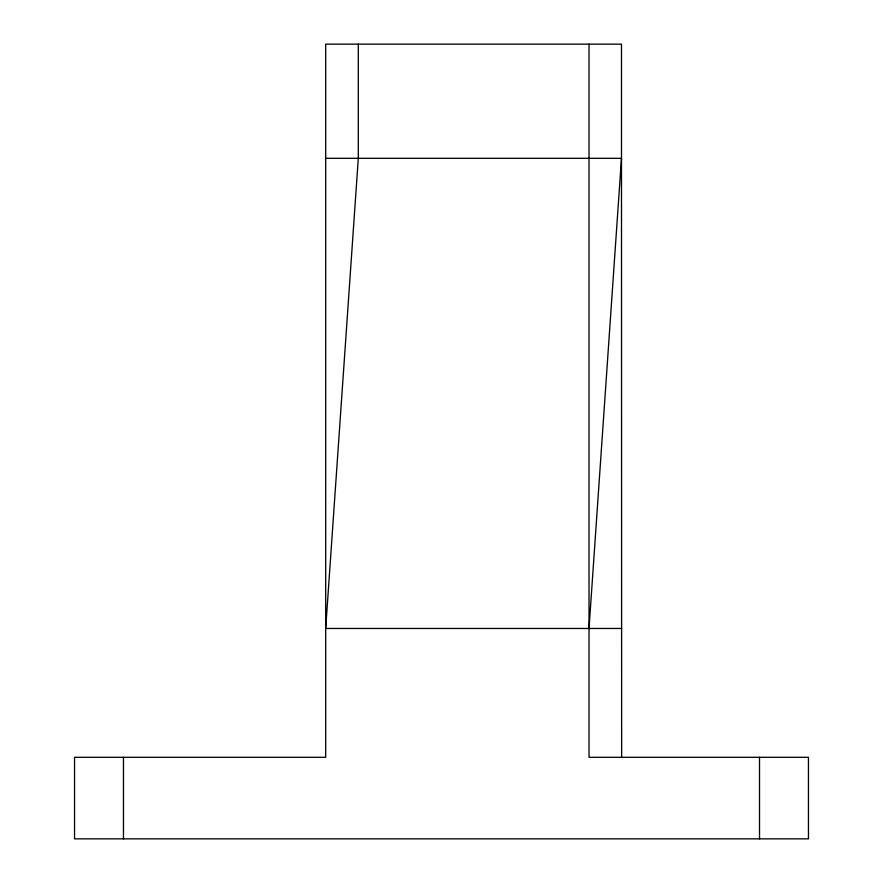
<?xml version="1.0" encoding="UTF-8"?>
<svg xmlns="http://www.w3.org/2000/svg" width="883" height="883" viewBox="0 0 883 883"><rect width="100%" height="100%" fill="white"/><g stroke="black" fill="none" stroke-linecap="round" stroke-linejoin="round"><path stroke-width="1.32" d="M589.027 628.464L621.489 158.311L621.489 44.15L325.684 44.15L325.684 757.305L74.547 757.305L74.547 838.85L808.453 838.85L808.453 757.305L589.027 757.305L589.027 44.15M325.684 158.311L621.489 158.311L621.643 757.305M621.643 628.464L325.684 628.464L358.299 158.311L358.299 44.15M759.523 757.305L759.523 838.85M123.477 757.305L123.477 838.85"/></g></svg>
